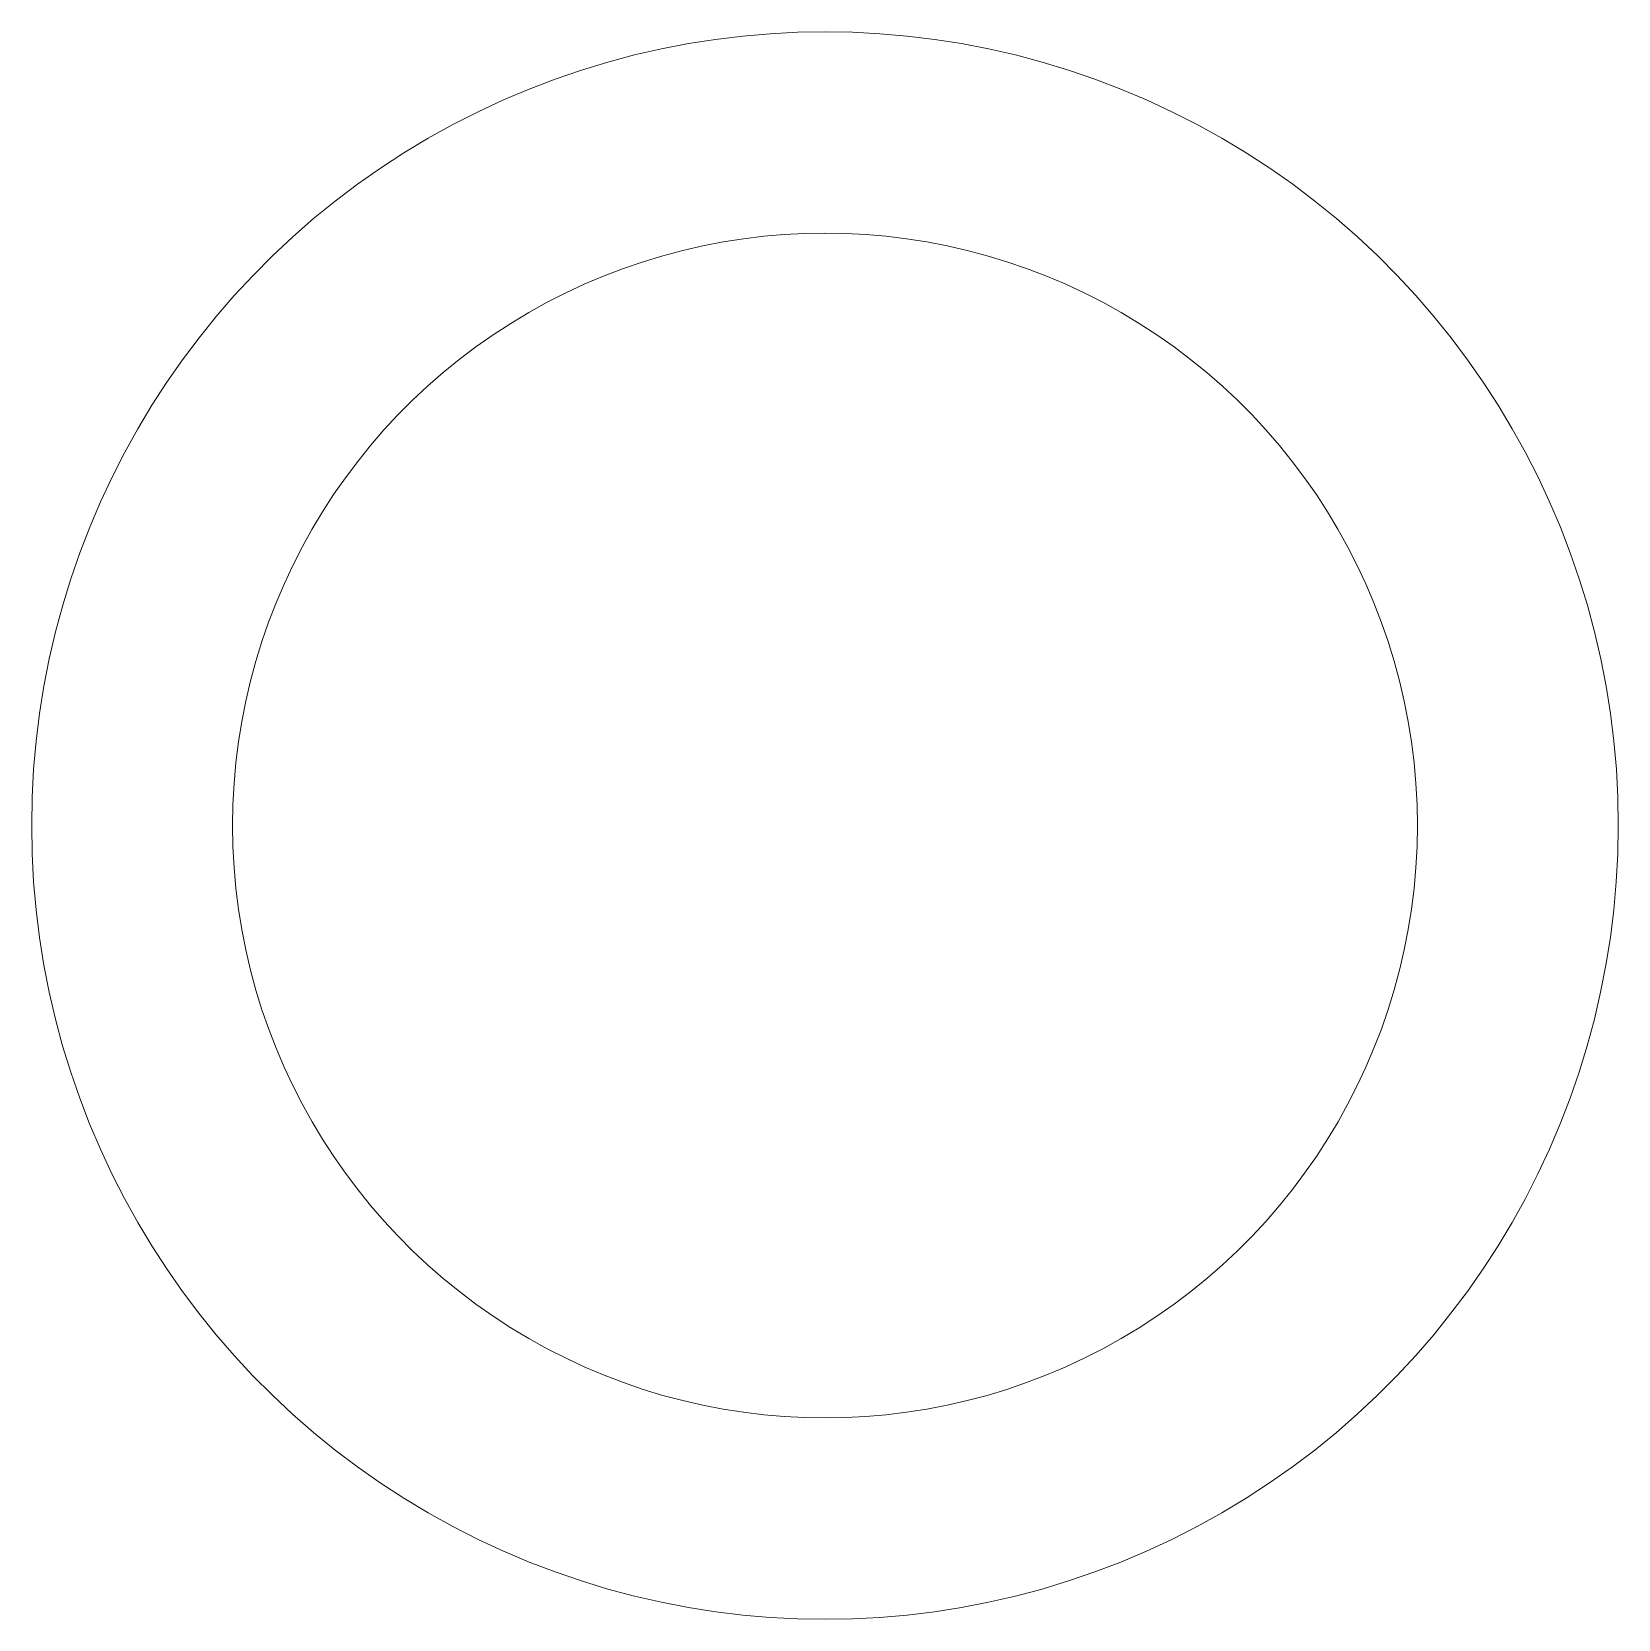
# Model space of a CAD drawing. Header units: centimetres. Extents: x -75 to 51, y -4 to 64.
# Drawn here: x 3.711 to 6.129, y -3.904 to -1.484 of the extents above; entities that cross this region are included whole.
import ezdxf

# ---------------------------------------------------------------- set-up
doc = ezdxf.new("R2010")
doc.units = ezdxf.units.CM
doc.header["$MEASUREMENT"] = 0
doc.layers.add('layer 1', color=7, linetype='Continuous')

msp = doc.modelspace()

# ---------------------------------------------------------------- linework, layer by layer
at = {"layer": 'layer 1', "color": 1, "lineweight": 20}
for points in [[(5.52488, -1.64623), (5.52488, -1.64623), (5.48718, -1.62534), (5.48718, -1.62534), (5.48718, -1.62534), (5.48718, -1.62534), (5.44894, -1.60589), (5.44894, -1.60589), (5.44894, -1.60589), (5.44894, -1.60589), (5.4102, -1.58788), (5.4102, -1.58788), (5.4102, -1.58788), (5.4102, -1.58788), (5.37099, -1.57131), (5.37099, -1.57131), (5.37099, -1.57131), (5.37099, -1.57131), (5.33136, -1.55618), (5.33136, -1.55618), (5.33136, -1.55618), (5.33136, -1.55618), (5.29134, -1.54249), (5.29134, -1.54249), (5.29134, -1.54249), (5.29134, -1.54249), (5.25097, -1.53024), (5.25097, -1.53024), (5.25097, -1.53024), (5.25097, -1.53024), (5.2103, -1.51943), (5.2103, -1.51943), (5.2103, -1.51943), (5.2103, -1.51943), (5.16935, -1.51006), (5.16935, -1.51006), (5.16935, -1.51006), (5.16935, -1.51006), (5.12817, -1.50213), (5.12817, -1.50213), (5.12817, -1.50213), (5.12817, -1.50213), (5.0868, -1.49564), (5.0868, -1.49564), (5.0868, -1.49564), (5.0868, -1.49564), (5.04527, -1.49059), (5.04527, -1.49059), (5.04527, -1.49059), (5.04527, -1.49059), (5.00363, -1.48699), (5.00363, -1.48699), (5.00363, -1.48699), (5.00363, -1.48699), (4.96191, -1.48481), (4.96191, -1.48481), (4.96191, -1.48481), (4.96191, -1.48481), (4.92015, -1.48405), (4.92015, -1.48405), (4.92015, -1.48405), (4.92015, -1.48405), (4.87839, -1.48481), (4.87839, -1.48481), (4.87839, -1.48481), (4.87839, -1.48481), (4.83667, -1.48699), (4.83667, -1.48699), (4.83667, -1.48699), (4.83667, -1.48699), (4.79503, -1.49059), (4.79503, -1.49059), (4.79503, -1.49059), (4.79503, -1.49059), (4.7535, -1.49564), (4.7535, -1.49564), (4.7535, -1.49564), (4.7535, -1.49564), (4.71213, -1.50213), (4.71213, -1.50213), (4.71213, -1.50213), (4.71213, -1.50213), (4.67095, -1.51006), (4.67095, -1.51006), (4.67095, -1.51006), (4.67095, -1.51006), (4.63, -1.51943), (4.63, -1.51943), (4.63, -1.51943), (4.63, -1.51943), (4.58932, -1.53024), (4.58932, -1.53024), (4.58932, -1.53024), (4.58932, -1.53024), (4.54895, -1.54249), (4.54895, -1.54249), (4.54895, -1.54249), (4.54895, -1.54249), (4.50893, -1.55618), (4.50893, -1.55618), (4.50893, -1.55618), (4.50893, -1.55618), (4.4693, -1.57131), (4.4693, -1.57131), (4.4693, -1.57131), (4.4693, -1.57131), (4.43009, -1.58788), (4.43009, -1.58788), (4.43009, -1.58788), (4.43009, -1.58788), (4.39134, -1.60589), (4.39134, -1.60589), (4.39134, -1.60589), (4.39134, -1.60589), (4.3531, -1.62534), (4.3531, -1.62534), (4.3531, -1.62534), (4.3531, -1.62534), (4.3154, -1.64623), (4.3154, -1.64623)], [(4.31542, -1.64623), (4.31542, -1.64623), (4.27849, -1.66845), (4.27849, -1.66845), (4.27849, -1.66845), (4.27849, -1.66845), (4.24253, -1.69186), (4.24253, -1.69186), (4.24253, -1.69186), (4.24253, -1.69186), (4.20757, -1.71642), (4.20757, -1.71642), (4.20757, -1.71642), (4.20757, -1.71642), (4.17363, -1.7421), (4.17363, -1.7421), (4.17363, -1.7421), (4.17363, -1.7421), (4.14072, -1.76887), (4.14072, -1.76887), (4.14072, -1.76887), (4.14072, -1.76887), (4.10887, -1.7967), (4.10887, -1.7967), (4.10887, -1.7967), (4.10887, -1.7967), (4.07809, -1.82555), (4.07809, -1.82555), (4.07809, -1.82555), (4.07809, -1.82555), (4.0484, -1.85539), (4.0484, -1.85539), (4.0484, -1.85539), (4.0484, -1.85539), (4.01981, -1.88618), (4.01981, -1.88618), (4.01981, -1.88618), (4.01981, -1.88618), (3.99236, -1.91789), (3.99236, -1.91789), (3.99236, -1.91789), (3.99236, -1.91789), (3.96607, -1.95049), (3.96607, -1.95049), (3.96607, -1.95049), (3.96607, -1.95049), (3.94094, -1.98394), (3.94094, -1.98394), (3.94094, -1.98394), (3.94094, -1.98394), (3.91701, -2.01821), (3.91701, -2.01821), (3.91701, -2.01821), (3.91701, -2.01821), (3.8943, -2.05327), (3.8943, -2.05327), (3.8943, -2.05327), (3.8943, -2.05327), (3.87281, -2.08908), (3.87281, -2.08908), (3.87281, -2.08908), (3.87281, -2.08908), (3.85258, -2.12561), (3.85258, -2.12561), (3.85258, -2.12561), (3.85258, -2.12561), (3.8336, -2.16283), (3.8336, -2.16283), (3.8336, -2.16283), (3.8336, -2.16283), (3.81591, -2.2007), (3.81591, -2.2007), (3.81591, -2.2007), (3.81591, -2.2007), (3.79953, -2.23919), (3.79953, -2.23919), (3.79953, -2.23919), (3.79953, -2.23919), (3.78447, -2.27827), (3.78447, -2.27827), (3.78447, -2.27827), (3.78447, -2.27827), (3.77076, -2.3179), (3.77076, -2.3179), (3.77076, -2.3179), (3.77076, -2.3179), (3.75842, -2.35805), (3.75842, -2.35805), (3.75842, -2.35805), (3.75842, -2.35805), (3.74746, -2.39868), (3.74746, -2.39868), (3.74746, -2.39868), (3.74746, -2.39868), (3.73791, -2.43977), (3.73791, -2.43977), (3.73791, -2.43977), (3.73791, -2.43977), (3.72977, -2.48128), (3.72977, -2.48128), (3.72977, -2.48128), (3.72977, -2.48128), (3.72306, -2.52317), (3.72306, -2.52317), (3.72306, -2.52317), (3.72306, -2.52317), (3.71783, -2.56541), (3.71783, -2.56541), (3.71783, -2.56541), (3.71783, -2.56541), (3.71406, -2.60797), (3.71406, -2.60797), (3.71406, -2.60797), (3.71406, -2.60797), (3.71192, -2.65082), (3.71192, -2.65082), (3.71192, -2.65082), (3.71192, -2.65082), (3.71133, -2.69392), (3.71133, -2.69392)], [(6.12914, -2.69391), (6.12914, -2.69391), (6.12855, -2.65081), (6.12855, -2.65081), (6.12855, -2.65081), (6.12855, -2.65081), (6.12641, -2.60796), (6.12641, -2.60796), (6.12641, -2.60796), (6.12641, -2.60796), (6.12264, -2.5654), (6.12264, -2.5654), (6.12264, -2.5654), (6.12264, -2.5654), (6.11741, -2.52316), (6.11741, -2.52316), (6.11741, -2.52316), (6.11741, -2.52316), (6.1107, -2.48127), (6.1107, -2.48127), (6.1107, -2.48127), (6.1107, -2.48127), (6.10256, -2.43976), (6.10256, -2.43976), (6.10256, -2.43976), (6.10256, -2.43976), (6.09301, -2.39867), (6.09301, -2.39867), (6.09301, -2.39867), (6.09301, -2.39867), (6.08205, -2.35804), (6.08205, -2.35804), (6.08205, -2.35804), (6.08205, -2.35804), (6.06971, -2.31789), (6.06971, -2.31789), (6.06971, -2.31789), (6.06971, -2.31789), (6.056, -2.27826), (6.056, -2.27826), (6.056, -2.27826), (6.056, -2.27826), (6.04094, -2.23918), (6.04094, -2.23918), (6.04094, -2.23918), (6.04094, -2.23918), (6.02457, -2.20069), (6.02457, -2.20069), (6.02457, -2.20069), (6.02457, -2.20069), (6.00688, -2.16282), (6.00688, -2.16282), (6.00688, -2.16282), (6.00688, -2.16282), (5.9879, -2.1256), (5.9879, -2.1256), (5.9879, -2.1256), (5.9879, -2.1256), (5.96767, -2.08907), (5.96767, -2.08907), (5.96767, -2.08907), (5.96767, -2.08907), (5.94618, -2.05326), (5.94618, -2.05326), (5.94618, -2.05326), (5.94618, -2.05326), (5.92348, -2.0182), (5.92348, -2.0182), (5.92348, -2.0182), (5.92348, -2.0182), (5.89954, -1.98393), (5.89954, -1.98393), (5.89954, -1.98393), (5.89954, -1.98393), (5.87444, -1.95048), (5.87444, -1.95048), (5.87444, -1.95048), (5.87444, -1.95048), (5.84815, -1.91788), (5.84815, -1.91788), (5.84815, -1.91788), (5.84815, -1.91788), (5.82073, -1.88617), (5.82073, -1.88617), (5.82073, -1.88617), (5.82073, -1.88617), (5.79217, -1.85538), (5.79217, -1.85538), (5.79217, -1.85538), (5.79217, -1.85538), (5.76248, -1.82554), (5.76248, -1.82554), (5.76248, -1.82554), (5.76248, -1.82554), (5.7317, -1.79669), (5.7317, -1.79669), (5.7317, -1.79669), (5.7317, -1.79669), (5.69985, -1.76886), (5.69985, -1.76886), (5.69985, -1.76886), (5.69985, -1.76886), (5.66694, -1.74209), (5.66694, -1.74209), (5.66694, -1.74209), (5.66694, -1.74209), (5.633, -1.71641), (5.633, -1.71641), (5.633, -1.71641), (5.633, -1.71641), (5.59804, -1.69185), (5.59804, -1.69185), (5.59804, -1.69185), (5.59804, -1.69185), (5.56208, -1.66844), (5.56208, -1.66844), (5.56208, -1.66844), (5.56208, -1.66844), (5.52514, -1.64622), (5.52514, -1.64622)], [(5.37161, -1.91196), (5.37161, -1.91196), (5.34345, -1.89637), (5.34345, -1.89637), (5.34345, -1.89637), (5.34345, -1.89637), (5.31489, -1.88185), (5.31489, -1.88185), (5.31489, -1.88185), (5.31489, -1.88185), (5.28597, -1.86841), (5.28597, -1.86841), (5.28597, -1.86841), (5.28597, -1.86841), (5.25671, -1.85604), (5.25671, -1.85604), (5.25671, -1.85604), (5.25671, -1.85604), (5.22711, -1.84475), (5.22711, -1.84475), (5.22711, -1.84475), (5.22711, -1.84475), (5.19724, -1.83454), (5.19724, -1.83454), (5.19724, -1.83454), (5.19724, -1.83454), (5.16709, -1.8254), (5.16709, -1.8254), (5.16709, -1.8254), (5.16709, -1.8254), (5.13673, -1.81733), (5.13673, -1.81733), (5.13673, -1.81733), (5.13673, -1.81733), (5.10615, -1.81034), (5.10615, -1.81034), (5.10615, -1.81034), (5.10615, -1.81034), (5.07541, -1.80443), (5.07541, -1.80443), (5.07541, -1.80443), (5.07541, -1.80443), (5.04453, -1.79959), (5.04453, -1.79959), (5.04453, -1.79959), (5.04453, -1.79959), (5.01353, -1.79582), (5.01353, -1.79582), (5.01353, -1.79582), (5.01353, -1.79582), (4.98244, -1.79313), (4.98244, -1.79313), (4.98244, -1.79313), (4.98244, -1.79313), (4.95129, -1.79151), (4.95129, -1.79151), (4.95129, -1.79151), (4.95129, -1.79151), (4.92012, -1.79092), (4.92012, -1.79092), (4.92012, -1.79092), (4.92012, -1.79092), (4.88895, -1.79151), (4.88895, -1.79151), (4.88895, -1.79151), (4.88895, -1.79151), (4.85781, -1.79313), (4.85781, -1.79313), (4.85781, -1.79313), (4.85781, -1.79313), (4.82672, -1.79582), (4.82672, -1.79582), (4.82672, -1.79582), (4.82672, -1.79582), (4.79572, -1.79959), (4.79572, -1.79959), (4.79572, -1.79959), (4.79572, -1.79959), (4.76483, -1.80443), (4.76483, -1.80443), (4.76483, -1.80443), (4.76483, -1.80443), (4.73409, -1.81034), (4.73409, -1.81034), (4.73409, -1.81034), (4.73409, -1.81034), (4.70351, -1.81733), (4.70351, -1.81733), (4.70351, -1.81733), (4.70351, -1.81733), (4.67315, -1.8254), (4.67315, -1.8254), (4.67315, -1.8254), (4.67315, -1.8254), (4.643, -1.83454), (4.643, -1.83454), (4.643, -1.83454), (4.643, -1.83454), (4.61313, -1.84475), (4.61313, -1.84475), (4.61313, -1.84475), (4.61313, -1.84475), (4.58353, -1.85604), (4.58353, -1.85604), (4.58353, -1.85604), (4.58353, -1.85604), (4.55427, -1.86841), (4.55427, -1.86841), (4.55427, -1.86841), (4.55427, -1.86841), (4.52535, -1.88185), (4.52535, -1.88185), (4.52535, -1.88185), (4.52535, -1.88185), (4.49679, -1.89637), (4.49679, -1.89637), (4.49679, -1.89637), (4.49679, -1.89637), (4.46863, -1.91196), (4.46863, -1.91196)], [(4.46869, -1.91196), (4.46869, -1.91196), (4.44111, -1.92854), (4.44111, -1.92854), (4.44111, -1.92854), (4.44111, -1.92854), (4.41427, -1.94601), (4.41427, -1.94601), (4.41427, -1.94601), (4.41427, -1.94601), (4.38816, -1.96434), (4.38816, -1.96434), (4.38816, -1.96434), (4.38816, -1.96434), (4.36282, -1.98351), (4.36282, -1.98351), (4.36282, -1.98351), (4.36282, -1.98351), (4.33824, -2.00349), (4.33824, -2.00349), (4.33824, -2.00349), (4.33824, -2.00349), (4.31446, -2.02426), (4.31446, -2.02426), (4.31446, -2.02426), (4.31446, -2.02426), (4.29147, -2.04579), (4.29147, -2.04579), (4.29147, -2.04579), (4.29147, -2.04579), (4.26931, -2.06806), (4.26931, -2.06806), (4.26931, -2.06806), (4.26931, -2.06806), (4.24798, -2.09104), (4.24798, -2.09104), (4.24798, -2.09104), (4.24798, -2.09104), (4.2275, -2.11471), (4.2275, -2.11471), (4.2275, -2.11471), (4.2275, -2.11471), (4.20788, -2.13904), (4.20788, -2.13904), (4.20788, -2.13904), (4.20788, -2.13904), (4.18912, -2.16401), (4.18912, -2.16401), (4.18912, -2.16401), (4.18912, -2.16401), (4.17125, -2.18959), (4.17125, -2.18959), (4.17125, -2.18959), (4.17125, -2.18959), (4.15429, -2.21576), (4.15429, -2.21576), (4.15429, -2.21576), (4.15429, -2.21576), (4.13822, -2.24249), (4.13822, -2.24249), (4.13822, -2.24249), (4.13822, -2.24249), (4.1231, -2.26976), (4.1231, -2.26976), (4.1231, -2.26976), (4.1231, -2.26976), (4.10893, -2.29754), (4.10893, -2.29754), (4.10893, -2.29754), (4.10893, -2.29754), (4.09571, -2.32581), (4.09571, -2.32581), (4.09571, -2.32581), (4.09571, -2.32581), (4.08347, -2.35454), (4.08347, -2.35454), (4.08347, -2.35454), (4.08347, -2.35454), (4.07221, -2.38371), (4.07221, -2.38371), (4.07221, -2.38371), (4.07221, -2.38371), (4.06196, -2.41329), (4.06196, -2.41329), (4.06196, -2.41329), (4.06196, -2.41329), (4.05272, -2.44326), (4.05272, -2.44326), (4.05272, -2.44326), (4.05272, -2.44326), (4.04452, -2.47359), (4.04452, -2.47359), (4.04452, -2.47359), (4.04452, -2.47359), (4.03736, -2.50426), (4.03736, -2.50426), (4.03736, -2.50426), (4.03736, -2.50426), (4.03127, -2.53524), (4.03127, -2.53524), (4.03127, -2.53524), (4.03127, -2.53524), (4.02625, -2.56651), (4.02625, -2.56651), (4.02625, -2.56651), (4.02625, -2.56651), (4.02234, -2.59804), (4.02234, -2.59804), (4.02234, -2.59804), (4.02234, -2.59804), (4.01958, -2.62981), (4.01958, -2.62981), (4.01958, -2.62981), (4.01958, -2.62981), (4.01775, -2.66179), (4.01775, -2.66179), (4.01775, -2.66179), (4.01775, -2.66179), (4.01716, -2.69396), (4.01716, -2.69396)], [(5.82307, -2.69391), (5.82307, -2.69391), (5.82248, -2.66174), (5.82248, -2.66174), (5.82248, -2.66174), (5.82248, -2.66174), (5.82065, -2.62976), (5.82065, -2.62976), (5.82065, -2.62976), (5.82065, -2.62976), (5.81789, -2.59799), (5.81789, -2.59799), (5.81789, -2.59799), (5.81789, -2.59799), (5.81398, -2.56646), (5.81398, -2.56646), (5.81398, -2.56646), (5.81398, -2.56646), (5.80896, -2.53519), (5.80896, -2.53519), (5.80896, -2.53519), (5.80896, -2.53519), (5.80287, -2.50421), (5.80287, -2.50421), (5.80287, -2.50421), (5.80287, -2.50421), (5.79571, -2.47354), (5.79571, -2.47354), (5.79571, -2.47354), (5.79571, -2.47354), (5.78751, -2.44321), (5.78751, -2.44321), (5.78751, -2.44321), (5.78751, -2.44321), (5.77827, -2.41324), (5.77827, -2.41324), (5.77827, -2.41324), (5.77827, -2.41324), (5.76802, -2.38366), (5.76802, -2.38366), (5.76802, -2.38366), (5.76802, -2.38366), (5.75676, -2.35449), (5.75676, -2.35449), (5.75676, -2.35449), (5.75676, -2.35449), (5.74452, -2.32576), (5.74452, -2.32576), (5.74452, -2.32576), (5.74452, -2.32576), (5.7313, -2.29749), (5.7313, -2.29749), (5.7313, -2.29749), (5.7313, -2.29749), (5.71713, -2.26971), (5.71713, -2.26971), (5.71713, -2.26971), (5.71713, -2.26971), (5.70201, -2.24244), (5.70201, -2.24244), (5.70201, -2.24244), (5.70201, -2.24244), (5.68597, -2.21571), (5.68597, -2.21571), (5.68597, -2.21571), (5.68597, -2.21571), (5.66901, -2.18954), (5.66901, -2.18954), (5.66901, -2.18954), (5.66901, -2.18954), (5.65113, -2.16396), (5.65113, -2.16396), (5.65113, -2.16396), (5.65113, -2.16396), (5.63237, -2.13899), (5.63237, -2.13899), (5.63237, -2.13899), (5.63237, -2.13899), (5.61275, -2.11466), (5.61275, -2.11466), (5.61275, -2.11466), (5.61275, -2.11466), (5.59227, -2.09099), (5.59227, -2.09099), (5.59227, -2.09099), (5.59227, -2.09099), (5.57094, -2.06801), (5.57094, -2.06801), (5.57094, -2.06801), (5.57094, -2.06801), (5.54878, -2.04574), (5.54878, -2.04574), (5.54878, -2.04574), (5.54878, -2.04574), (5.52579, -2.02421), (5.52579, -2.02421), (5.52579, -2.02421), (5.52579, -2.02421), (5.50201, -2.00344), (5.50201, -2.00344), (5.50201, -2.00344), (5.50201, -2.00344), (5.47743, -1.98346), (5.47743, -1.98346), (5.47743, -1.98346), (5.47743, -1.98346), (5.45209, -1.96429), (5.45209, -1.96429), (5.45209, -1.96429), (5.45209, -1.96429), (5.42598, -1.94596), (5.42598, -1.94596), (5.42598, -1.94596), (5.42598, -1.94596), (5.39914, -1.92849), (5.39914, -1.92849), (5.39914, -1.92849), (5.39914, -1.92849), (5.37156, -1.91191), (5.37156, -1.91191)], [(3.71115, -2.69391), (3.71115, -2.69391), (3.71174, -2.73701), (3.71174, -2.73701), (3.71174, -2.73701), (3.71174, -2.73701), (3.71388, -2.77986), (3.71388, -2.77986), (3.71388, -2.77986), (3.71388, -2.77986), (3.71765, -2.82242), (3.71765, -2.82242), (3.71765, -2.82242), (3.71765, -2.82242), (3.72288, -2.86466), (3.72288, -2.86466), (3.72288, -2.86466), (3.72288, -2.86466), (3.72959, -2.90655), (3.72959, -2.90655), (3.72959, -2.90655), (3.72959, -2.90655), (3.73773, -2.94806), (3.73773, -2.94806), (3.73773, -2.94806), (3.73773, -2.94806), (3.74728, -2.98915), (3.74728, -2.98915), (3.74728, -2.98915), (3.74728, -2.98915), (3.75824, -3.02978), (3.75824, -3.02978), (3.75824, -3.02978), (3.75824, -3.02978), (3.77058, -3.06993), (3.77058, -3.06993), (3.77058, -3.06993), (3.77058, -3.06993), (3.78429, -3.10956), (3.78429, -3.10956), (3.78429, -3.10956), (3.78429, -3.10956), (3.79935, -3.14864), (3.79935, -3.14864), (3.79935, -3.14864), (3.79935, -3.14864), (3.81573, -3.18713), (3.81573, -3.18713), (3.81573, -3.18713), (3.81573, -3.18713), (3.83342, -3.225), (3.83342, -3.225), (3.83342, -3.225), (3.83342, -3.225), (3.8524, -3.26222), (3.8524, -3.26222), (3.8524, -3.26222), (3.8524, -3.26222), (3.87263, -3.29875), (3.87263, -3.29875), (3.87263, -3.29875), (3.87263, -3.29875), (3.89412, -3.33456), (3.89412, -3.33456), (3.89412, -3.33456), (3.89412, -3.33456), (3.91683, -3.36962), (3.91683, -3.36962), (3.91683, -3.36962), (3.91683, -3.36962), (3.94076, -3.40389), (3.94076, -3.40389), (3.94076, -3.40389), (3.94076, -3.40389), (3.96589, -3.43734), (3.96589, -3.43734), (3.96589, -3.43734), (3.96589, -3.43734), (3.99218, -3.46994), (3.99218, -3.46994), (3.99218, -3.46994), (3.99218, -3.46994), (4.01964, -3.50165), (4.01964, -3.50165), (4.01964, -3.50165), (4.01964, -3.50165), (4.04823, -3.53244), (4.04823, -3.53244), (4.04823, -3.53244), (4.04823, -3.53244), (4.07792, -3.56228), (4.07792, -3.56228), (4.07792, -3.56228), (4.07792, -3.56228), (4.1087, -3.59113), (4.1087, -3.59113), (4.1087, -3.59113), (4.1087, -3.59113), (4.14055, -3.61896), (4.14055, -3.61896), (4.14055, -3.61896), (4.14055, -3.61896), (4.17346, -3.64573), (4.17346, -3.64573), (4.17346, -3.64573), (4.17346, -3.64573), (4.2074, -3.67141), (4.2074, -3.67141), (4.2074, -3.67141), (4.2074, -3.67141), (4.24236, -3.69597), (4.24236, -3.69597), (4.24236, -3.69597), (4.24236, -3.69597), (4.27832, -3.71938), (4.27832, -3.71938), (4.27832, -3.71938), (4.27832, -3.71938), (4.31525, -3.7416), (4.31525, -3.7416)], [(4.01722, -2.69391), (4.01722, -2.69391), (4.01781, -2.72608), (4.01781, -2.72608), (4.01781, -2.72608), (4.01781, -2.72608), (4.01964, -2.75806), (4.01964, -2.75806), (4.01964, -2.75806), (4.01964, -2.75806), (4.0224, -2.78983), (4.0224, -2.78983), (4.0224, -2.78983), (4.0224, -2.78983), (4.02631, -2.82136), (4.02631, -2.82136), (4.02631, -2.82136), (4.02631, -2.82136), (4.03133, -2.85263), (4.03133, -2.85263), (4.03133, -2.85263), (4.03133, -2.85263), (4.03742, -2.88361), (4.03742, -2.88361), (4.03742, -2.88361), (4.03742, -2.88361), (4.04458, -2.91428), (4.04458, -2.91428), (4.04458, -2.91428), (4.04458, -2.91428), (4.05278, -2.94461), (4.05278, -2.94461), (4.05278, -2.94461), (4.05278, -2.94461), (4.06202, -2.97458), (4.06202, -2.97458), (4.06202, -2.97458), (4.06202, -2.97458), (4.07228, -3.00416), (4.07228, -3.00416), (4.07228, -3.00416), (4.07228, -3.00416), (4.08354, -3.03333), (4.08354, -3.03333), (4.08354, -3.03333), (4.08354, -3.03333), (4.09578, -3.06206), (4.09578, -3.06206), (4.09578, -3.06206), (4.09578, -3.06206), (4.109, -3.09033), (4.109, -3.09033), (4.109, -3.09033), (4.109, -3.09033), (4.12317, -3.11811), (4.12317, -3.11811), (4.12317, -3.11811), (4.12317, -3.11811), (4.13829, -3.14538), (4.13829, -3.14538), (4.13829, -3.14538), (4.13829, -3.14538), (4.15436, -3.17211), (4.15436, -3.17211), (4.15436, -3.17211), (4.15436, -3.17211), (4.17132, -3.19828), (4.17132, -3.19828), (4.17132, -3.19828), (4.17132, -3.19828), (4.18919, -3.22386), (4.18919, -3.22386), (4.18919, -3.22386), (4.18919, -3.22386), (4.20795, -3.24883), (4.20795, -3.24883), (4.20795, -3.24883), (4.20795, -3.24883), (4.22757, -3.27316), (4.22757, -3.27316), (4.22757, -3.27316), (4.22757, -3.27316), (4.24805, -3.29683), (4.24805, -3.29683), (4.24805, -3.29683), (4.24805, -3.29683), (4.26938, -3.31981), (4.26938, -3.31981), (4.26938, -3.31981), (4.26938, -3.31981), (4.29154, -3.34208), (4.29154, -3.34208), (4.29154, -3.34208), (4.29154, -3.34208), (4.31453, -3.36361), (4.31453, -3.36361), (4.31453, -3.36361), (4.31453, -3.36361), (4.33831, -3.38438), (4.33831, -3.38438), (4.33831, -3.38438), (4.33831, -3.38438), (4.36289, -3.40436), (4.36289, -3.40436), (4.36289, -3.40436), (4.36289, -3.40436), (4.38823, -3.42353), (4.38823, -3.42353), (4.38823, -3.42353), (4.38823, -3.42353), (4.41434, -3.44186), (4.41434, -3.44186), (4.41434, -3.44186), (4.41434, -3.44186), (4.44118, -3.45933), (4.44118, -3.45933), (4.44118, -3.45933), (4.44118, -3.45933), (4.46876, -3.47591), (4.46876, -3.47591)], [(5.37161, -3.47587), (5.37161, -3.47587), (5.39919, -3.45929), (5.39919, -3.45929), (5.39919, -3.45929), (5.39919, -3.45929), (5.42603, -3.44182), (5.42603, -3.44182), (5.42603, -3.44182), (5.42603, -3.44182), (5.45214, -3.42349), (5.45214, -3.42349), (5.45214, -3.42349), (5.45214, -3.42349), (5.47748, -3.40432), (5.47748, -3.40432), (5.47748, -3.40432), (5.47748, -3.40432), (5.50206, -3.38434), (5.50206, -3.38434), (5.50206, -3.38434), (5.50206, -3.38434), (5.52584, -3.36357), (5.52584, -3.36357), (5.52584, -3.36357), (5.52584, -3.36357), (5.54883, -3.34204), (5.54883, -3.34204), (5.54883, -3.34204), (5.54883, -3.34204), (5.57099, -3.31977), (5.57099, -3.31977), (5.57099, -3.31977), (5.57099, -3.31977), (5.59232, -3.29679), (5.59232, -3.29679), (5.59232, -3.29679), (5.59232, -3.29679), (5.6128, -3.27312), (5.6128, -3.27312), (5.6128, -3.27312), (5.6128, -3.27312), (5.63242, -3.24879), (5.63242, -3.24879), (5.63242, -3.24879), (5.63242, -3.24879), (5.65118, -3.22382), (5.65118, -3.22382), (5.65118, -3.22382), (5.65118, -3.22382), (5.66906, -3.19824), (5.66906, -3.19824), (5.66906, -3.19824), (5.66906, -3.19824), (5.68602, -3.17207), (5.68602, -3.17207), (5.68602, -3.17207), (5.68602, -3.17207), (5.70206, -3.14534), (5.70206, -3.14534), (5.70206, -3.14534), (5.70206, -3.14534), (5.71718, -3.11807), (5.71718, -3.11807), (5.71718, -3.11807), (5.71718, -3.11807), (5.73135, -3.09029), (5.73135, -3.09029), (5.73135, -3.09029), (5.73135, -3.09029), (5.74457, -3.06202), (5.74457, -3.06202), (5.74457, -3.06202), (5.74457, -3.06202), (5.75681, -3.03329), (5.75681, -3.03329), (5.75681, -3.03329), (5.75681, -3.03329), (5.76807, -3.00412), (5.76807, -3.00412), (5.76807, -3.00412), (5.76807, -3.00412), (5.77832, -2.97454), (5.77832, -2.97454), (5.77832, -2.97454), (5.77832, -2.97454), (5.78756, -2.94457), (5.78756, -2.94457), (5.78756, -2.94457), (5.78756, -2.94457), (5.79576, -2.91424), (5.79576, -2.91424), (5.79576, -2.91424), (5.79576, -2.91424), (5.80292, -2.88357), (5.80292, -2.88357), (5.80292, -2.88357), (5.80292, -2.88357), (5.80901, -2.85259), (5.80901, -2.85259), (5.80901, -2.85259), (5.80901, -2.85259), (5.81403, -2.82132), (5.81403, -2.82132), (5.81403, -2.82132), (5.81403, -2.82132), (5.81794, -2.78979), (5.81794, -2.78979), (5.81794, -2.78979), (5.81794, -2.78979), (5.8207, -2.75802), (5.8207, -2.75802), (5.8207, -2.75802), (5.8207, -2.75802), (5.82253, -2.72604), (5.82253, -2.72604), (5.82253, -2.72604), (5.82253, -2.72604), (5.82312, -2.69387), (5.82312, -2.69387)], [(5.52488, -3.7416), (5.52488, -3.7416), (5.56182, -3.71938), (5.56182, -3.71938), (5.56182, -3.71938), (5.56182, -3.71938), (5.59778, -3.69597), (5.59778, -3.69597), (5.59778, -3.69597), (5.59778, -3.69597), (5.63274, -3.67141), (5.63274, -3.67141), (5.63274, -3.67141), (5.63274, -3.67141), (5.66668, -3.64573), (5.66668, -3.64573), (5.66668, -3.64573), (5.66668, -3.64573), (5.69959, -3.61896), (5.69959, -3.61896), (5.69959, -3.61896), (5.69959, -3.61896), (5.73144, -3.59113), (5.73144, -3.59113), (5.73144, -3.59113), (5.73144, -3.59113), (5.76222, -3.56228), (5.76222, -3.56228), (5.76222, -3.56228), (5.76222, -3.56228), (5.79191, -3.53244), (5.79191, -3.53244), (5.79191, -3.53244), (5.79191, -3.53244), (5.82047, -3.50165), (5.82047, -3.50165), (5.82047, -3.50165), (5.82047, -3.50165), (5.84789, -3.46994), (5.84789, -3.46994), (5.84789, -3.46994), (5.84789, -3.46994), (5.87418, -3.43734), (5.87418, -3.43734), (5.87418, -3.43734), (5.87418, -3.43734), (5.89928, -3.40389), (5.89928, -3.40389), (5.89928, -3.40389), (5.89928, -3.40389), (5.92321, -3.36962), (5.92321, -3.36962), (5.92321, -3.36962), (5.92321, -3.36962), (5.94591, -3.33456), (5.94591, -3.33456), (5.94591, -3.33456), (5.94591, -3.33456), (5.9674, -3.29875), (5.9674, -3.29875), (5.9674, -3.29875), (5.9674, -3.29875), (5.98763, -3.26222), (5.98763, -3.26222), (5.98763, -3.26222), (5.98763, -3.26222), (6.00661, -3.225), (6.00661, -3.225), (6.00661, -3.225), (6.00661, -3.225), (6.0243, -3.18713), (6.0243, -3.18713), (6.0243, -3.18713), (6.0243, -3.18713), (6.04067, -3.14864), (6.04067, -3.14864), (6.04067, -3.14864), (6.04067, -3.14864), (6.05573, -3.10956), (6.05573, -3.10956), (6.05573, -3.10956), (6.05573, -3.10956), (6.06944, -3.06993), (6.06944, -3.06993), (6.06944, -3.06993), (6.06944, -3.06993), (6.08177, -3.02978), (6.08177, -3.02978), (6.08177, -3.02978), (6.08177, -3.02978), (6.09273, -2.98915), (6.09273, -2.98915), (6.09273, -2.98915), (6.09273, -2.98915), (6.10228, -2.94806), (6.10228, -2.94806), (6.10228, -2.94806), (6.10228, -2.94806), (6.11042, -2.90655), (6.11042, -2.90655), (6.11042, -2.90655), (6.11042, -2.90655), (6.11713, -2.86466), (6.11713, -2.86466), (6.11713, -2.86466), (6.11713, -2.86466), (6.12236, -2.82242), (6.12236, -2.82242), (6.12236, -2.82242), (6.12236, -2.82242), (6.12613, -2.77986), (6.12613, -2.77986), (6.12613, -2.77986), (6.12613, -2.77986), (6.12827, -2.73701), (6.12827, -2.73701), (6.12827, -2.73701), (6.12827, -2.73701), (6.12886, -2.69391), (6.12886, -2.69391)], [(4.46869, -3.47587), (4.46869, -3.47587), (4.49685, -3.49146), (4.49685, -3.49146), (4.49685, -3.49146), (4.49685, -3.49146), (4.52541, -3.50598), (4.52541, -3.50598), (4.52541, -3.50598), (4.52541, -3.50598), (4.55433, -3.51942), (4.55433, -3.51942), (4.55433, -3.51942), (4.55433, -3.51942), (4.58359, -3.53179), (4.58359, -3.53179), (4.58359, -3.53179), (4.58359, -3.53179), (4.61319, -3.54308), (4.61319, -3.54308), (4.61319, -3.54308), (4.61319, -3.54308), (4.64306, -3.55329), (4.64306, -3.55329), (4.64306, -3.55329), (4.64306, -3.55329), (4.67321, -3.56243), (4.67321, -3.56243), (4.67321, -3.56243), (4.67321, -3.56243), (4.70357, -3.5705), (4.70357, -3.5705), (4.70357, -3.5705), (4.70357, -3.5705), (4.73415, -3.57749), (4.73415, -3.57749), (4.73415, -3.57749), (4.73415, -3.57749), (4.76489, -3.5834), (4.76489, -3.5834), (4.76489, -3.5834), (4.76489, -3.5834), (4.79578, -3.58824), (4.79578, -3.58824), (4.79578, -3.58824), (4.79578, -3.58824), (4.82678, -3.592), (4.82678, -3.592), (4.82678, -3.592), (4.82678, -3.592), (4.85787, -3.59469), (4.85787, -3.59469), (4.85787, -3.59469), (4.85787, -3.59469), (4.88901, -3.59631), (4.88901, -3.59631), (4.88901, -3.59631), (4.88901, -3.59631), (4.92018, -3.5969), (4.92018, -3.5969), (4.92018, -3.5969), (4.92018, -3.5969), (4.95135, -3.59631), (4.95135, -3.59631), (4.95135, -3.59631), (4.95135, -3.59631), (4.9825, -3.59469), (4.9825, -3.59469), (4.9825, -3.59469), (4.9825, -3.59469), (5.01358, -3.592), (5.01358, -3.592), (5.01358, -3.592), (5.01358, -3.592), (5.04458, -3.58824), (5.04458, -3.58824), (5.04458, -3.58824), (5.04458, -3.58824), (5.07546, -3.5834), (5.07546, -3.5834), (5.07546, -3.5834), (5.07546, -3.5834), (5.1062, -3.57749), (5.1062, -3.57749), (5.1062, -3.57749), (5.1062, -3.57749), (5.13678, -3.5705), (5.13678, -3.5705), (5.13678, -3.5705), (5.13678, -3.5705), (5.16714, -3.56243), (5.16714, -3.56243), (5.16714, -3.56243), (5.16714, -3.56243), (5.19729, -3.55329), (5.19729, -3.55329), (5.19729, -3.55329), (5.19729, -3.55329), (5.22716, -3.54308), (5.22716, -3.54308), (5.22716, -3.54308), (5.22716, -3.54308), (5.25676, -3.53179), (5.25676, -3.53179), (5.25676, -3.53179), (5.25676, -3.53179), (5.28602, -3.51942), (5.28602, -3.51942), (5.28602, -3.51942), (5.28602, -3.51942), (5.31494, -3.50598), (5.31494, -3.50598), (5.31494, -3.50598), (5.31494, -3.50598), (5.3435, -3.49146), (5.3435, -3.49146), (5.3435, -3.49146), (5.3435, -3.49146), (5.37166, -3.47587), (5.37166, -3.47587)], [(4.31542, -3.7416), (4.31542, -3.7416), (4.35312, -3.76249), (4.35312, -3.76249), (4.35312, -3.76249), (4.35312, -3.76249), (4.39136, -3.78194), (4.39136, -3.78194), (4.39136, -3.78194), (4.39136, -3.78194), (4.43011, -3.79995), (4.43011, -3.79995), (4.43011, -3.79995), (4.43011, -3.79995), (4.46932, -3.81652), (4.46932, -3.81652), (4.46932, -3.81652), (4.46932, -3.81652), (4.50895, -3.83165), (4.50895, -3.83165), (4.50895, -3.83165), (4.50895, -3.83165), (4.54897, -3.84534), (4.54897, -3.84534), (4.54897, -3.84534), (4.54897, -3.84534), (4.58934, -3.85759), (4.58934, -3.85759), (4.58934, -3.85759), (4.58934, -3.85759), (4.63002, -3.8684), (4.63002, -3.8684), (4.63002, -3.8684), (4.63002, -3.8684), (4.67097, -3.87777), (4.67097, -3.87777), (4.67097, -3.87777), (4.67097, -3.87777), (4.71215, -3.8857), (4.71215, -3.8857), (4.71215, -3.8857), (4.71215, -3.8857), (4.75352, -3.89219), (4.75352, -3.89219), (4.75352, -3.89219), (4.75352, -3.89219), (4.79505, -3.89724), (4.79505, -3.89724), (4.79505, -3.89724), (4.79505, -3.89724), (4.83669, -3.90084), (4.83669, -3.90084), (4.83669, -3.90084), (4.83669, -3.90084), (4.87841, -3.90301), (4.87841, -3.90301), (4.87841, -3.90301), (4.87841, -3.90301), (4.92017, -3.90368), (4.92017, -3.90368), (4.92017, -3.90368), (4.92017, -3.90368), (4.96193, -3.90301), (4.96193, -3.90301), (4.96193, -3.90301), (4.96193, -3.90301), (5.00365, -3.90084), (5.00365, -3.90084), (5.00365, -3.90084), (5.00365, -3.90084), (5.04529, -3.89724), (5.04529, -3.89724), (5.04529, -3.89724), (5.04529, -3.89724), (5.08682, -3.89219), (5.08682, -3.89219), (5.08682, -3.89219), (5.08682, -3.89219), (5.12819, -3.8857), (5.12819, -3.8857), (5.12819, -3.8857), (5.12819, -3.8857), (5.16937, -3.87777), (5.16937, -3.87777), (5.16937, -3.87777), (5.16937, -3.87777), (5.21032, -3.8684), (5.21032, -3.8684), (5.21032, -3.8684), (5.21032, -3.8684), (5.25099, -3.85759), (5.25099, -3.85759), (5.25099, -3.85759), (5.25099, -3.85759), (5.29136, -3.84534), (5.29136, -3.84534), (5.29136, -3.84534), (5.29136, -3.84534), (5.33138, -3.83165), (5.33138, -3.83165), (5.33138, -3.83165), (5.33138, -3.83165), (5.37101, -3.81652), (5.37101, -3.81652), (5.37101, -3.81652), (5.37101, -3.81652), (5.41022, -3.79995), (5.41022, -3.79995), (5.41022, -3.79995), (5.41022, -3.79995), (5.44896, -3.78194), (5.44896, -3.78194), (5.44896, -3.78194), (5.44896, -3.78194), (5.4872, -3.76249), (5.4872, -3.76249), (5.4872, -3.76249), (5.4872, -3.76249), (5.5249, -3.7416), (5.5249, -3.7416)]]:
    msp.add_open_spline(points, degree=3, knots=[0, 0, 0, 0, 0.0322581, 0.0322581, 0.0322581, 0.0322581, 0.0645161, 0.0645161, 0.0645161, 0.0645161, 0.0967742, 0.0967742, 0.0967742, 0.0967742, 0.1290323, 0.1290323, 0.1290323, 0.1290323, 0.1612903, 0.1612903, 0.1612903, 0.1612903, 0.1935484, 0.1935484, 0.1935484, 0.1935484, 0.2258065, 0.2258065, 0.2258065, 0.2258065, 0.2580645, 0.2580645, 0.2580645, 0.2580645, 0.2903226, 0.2903226, 0.2903226, 0.2903226, 0.3225806, 0.3225806, 0.3225806, 0.3225806, 0.3548387, 0.3548387, 0.3548387, 0.3548387, 0.3870968, 0.3870968, 0.3870968, 0.3870968, 0.4193548, 0.4193548, 0.4193548, 0.4193548, 0.4516129, 0.4516129, 0.4516129, 0.4516129, 0.483871, 0.483871, 0.483871, 0.483871, 0.516129, 0.516129, 0.516129, 0.516129, 0.5483871, 0.5483871, 0.5483871, 0.5483871, 0.5806452, 0.5806452, 0.5806452, 0.5806452, 0.6129032, 0.6129032, 0.6129032, 0.6129032, 0.6451613, 0.6451613, 0.6451613, 0.6451613, 0.6774194, 0.6774194, 0.6774194, 0.6774194, 0.7096774, 0.7096774, 0.7096774, 0.7096774, 0.7419355, 0.7419355, 0.7419355, 0.7419355, 0.7741935, 0.7741935, 0.7741935, 0.7741935, 0.8064516, 0.8064516, 0.8064516, 0.8064516, 0.8387097, 0.8387097, 0.8387097, 0.8387097, 0.8709677, 0.8709677, 0.8709677, 0.8709677, 0.9032258, 0.9032258, 0.9032258, 0.9032258, 0.9354839, 0.9354839, 0.9354839, 0.9354839, 1, 1, 1, 1], dxfattribs=at)
for points in [[(5.82307, -2.69391), (5.82307, -2.69391), (5.82307, -2.69391), (5.82307, -2.69391)], [(6.12914, -2.69391), (6.12914, -2.69391), (6.12914, -2.69391), (6.12914, -2.69391)]]:
    msp.add_open_spline(points, degree=3, dxfattribs=at)

doc.saveas('drawing.dxf')
